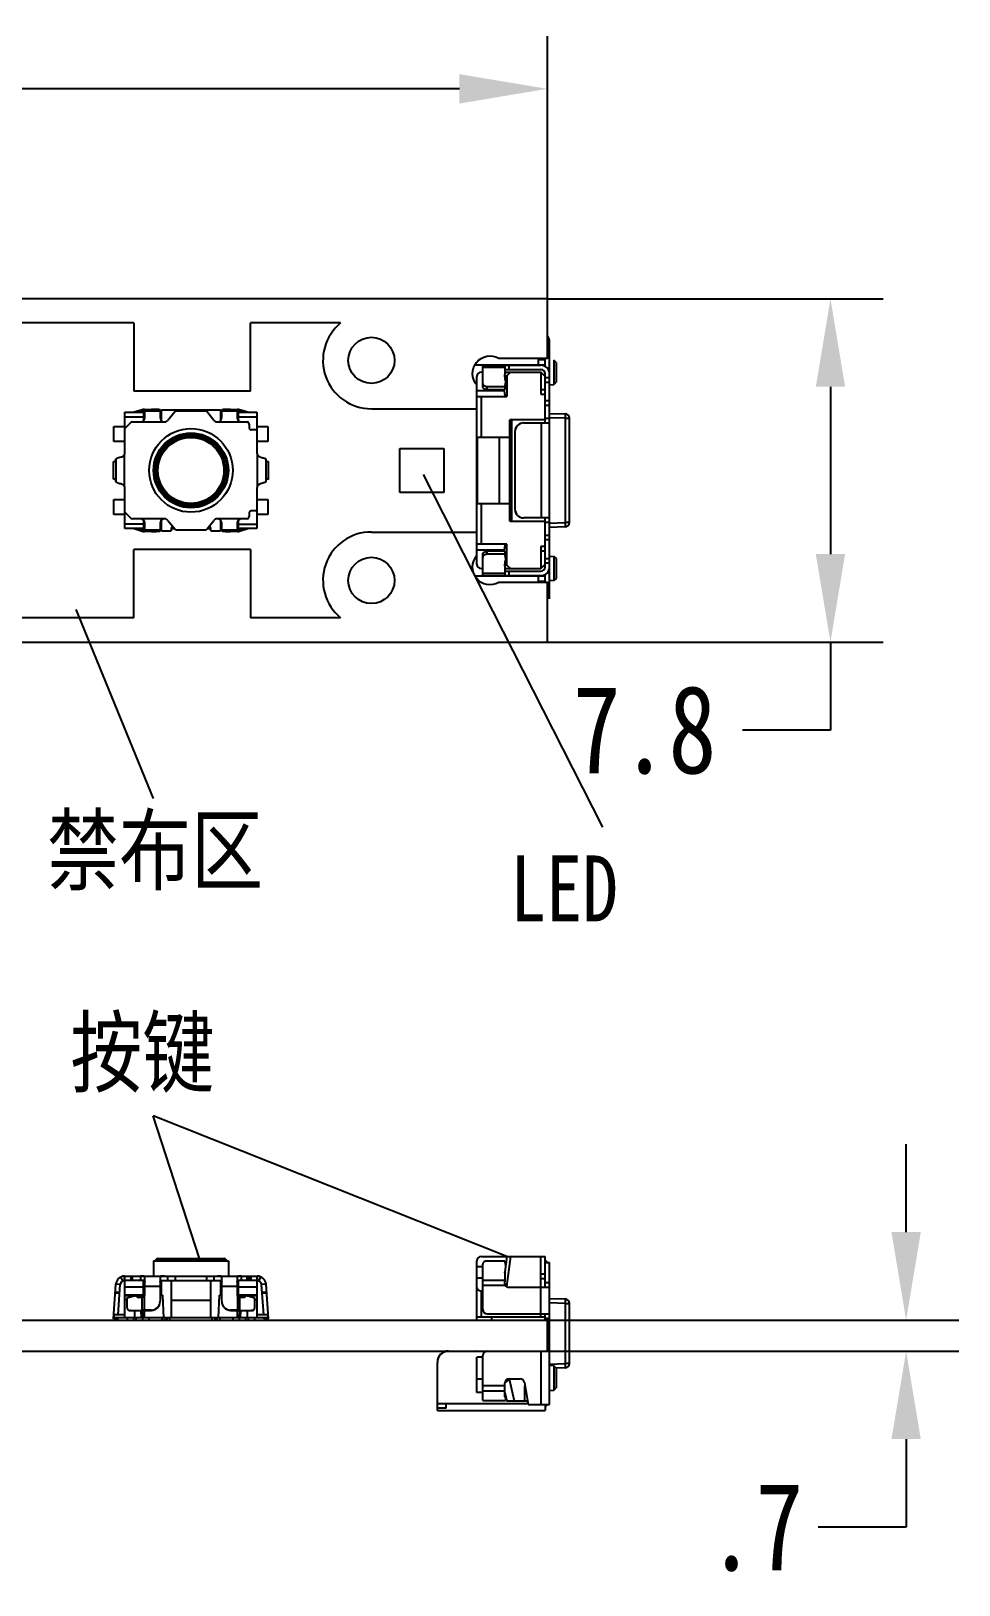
# Model space of a CAD drawing. Header units: millimetres. Extents: x 14.6 to 57.5, y -3.2 to 59.
# Drawn here: x 35.65 to 56.73, y 23.65 to 58.95 of the extents above; entities that cross this region are included whole.
import ezdxf
from ezdxf import colors
from ezdxf.entities.mleader import LeaderData, LeaderLine
from ezdxf.math import Vec2, Vec3

# ---------------------------------------------------------------- set-up
doc = ezdxf.new("R2010")
doc.units = ezdxf.units.MM
doc.header["$LTSCALE"] = 16.335
doc.header["$PDMODE"] = 3
doc.header["$PDSIZE"] = 0.3125
doc.layers.get('0').update_dxf_attribs({"linetype": 'CONTINUOUS'})
doc.layers.get('Defpoints').update_dxf_attribs({"linetype": 'CONTINUOUS'})
for name, color, linetype in [('dim', 3, 'CONTINUOUS'), ('led', 240, 'CONTINUOUS'), ('limit_line', 140, 'CONTINUOUS'), ('SKSNLA_switch', 2, 'CONTINUOUS')]:
    doc.layers.add(name, color=color, linetype=linetype)
doc.styles.get("Standard").update_dxf_attribs({"font": 'txt', "width": 0.8})
doc.dimstyles.get("Standard").update_dxf_attribs({"dimtxt": 2, "dimasz": 2, "dimexe": 1.2, "dimexo": 0, "dimtad": 0, "dimtih": 1, "dimtoh": 1, "dimzin": 12, "dimdsep": 46, "dimtxsty": 'STANDARD', "dimcen": 0, "dimadec": 0, "dimazin": 1, "dimtp": 0.01, "dimtm": 0.01, "dimtfac": 1, "dimtofl": 0, "dimtmove": 0, "dimatfit": 3, "dimfxl": 1, "dimtolj": 1, "dimtzin": 0, "dimarcsym": 0})

# ---------------------------------------------------------------- blocks, each defined once
blk = doc.blocks.new('*D3')
at = {"layer": 'Defpoints', "color": 0, "transparency": 16777216}
for p in [(17.18, 57.64), (47.38, 52.871), (17.18, 50.721)]:
    blk.add_point(p, dxfattribs=at)
at = {"layer": 'dim', "color": 0, "lineweight": -2, "transparency": 16777216}
for p, q in [((17.18, 50.721), (17.18, 58.84)), ((47.38, 52.871), (47.38, 58.84)), ((19.18, 57.64), (29.388, 57.64)), ((45.38, 57.64), (35.172, 57.64))]:
    blk.add_line(p, q, dxfattribs=at)
at = {"layer": 'dim', "color": 0, "transparency": 16777216}
for points in [[(19.18, 57.973), (19.18, 57.306), (17.18, 57.64)], [(45.38, 57.973), (45.38, 57.306), (47.38, 57.64)]]:
    blk.add_solid(points, dxfattribs=at)
at = {"layer": 'dim', "color": 0, "transparency": 16777216, "insert": (32.28, 57.64), "char_height": 2, "attachment_point": 5}
blk.add_mtext('\\A1;30.2', dxfattribs=at)
blk = doc.blocks.new('*D4')
at = {"layer": 'Defpoints', "color": 0, "transparency": 16777216}
for p in [(47.38, 52.871), (47.38, 45.071), (53.813, 45.071)]:
    blk.add_point(p, dxfattribs=at)
at = {"layer": 'dim', "color": 0, "lineweight": -2, "transparency": 16777216}
for p, q in [((47.38, 52.871), (55.013, 52.871)), ((53.813, 50.871), (53.813, 47.071)), ((47.38, 45.071), (55.013, 45.071)), ((53.813, 45.071), (53.813, 43.071)), ((53.813, 43.071), (51.813, 43.071))]:
    blk.add_line(p, q, dxfattribs=at)
at = {"layer": 'dim', "color": 0, "transparency": 16777216}
for points in [[(53.48, 50.871), (54.146, 50.871), (53.813, 52.871)], [(53.48, 47.071), (54.146, 47.071), (53.813, 45.071)]]:
    blk.add_solid(points, dxfattribs=at)
at = {"layer": 'dim', "color": 0, "transparency": 16777216, "insert": (49.588, 43.071), "char_height": 2, "attachment_point": 5}
blk.add_mtext('\\A1;7.8', dxfattribs=at)
blk = doc.blocks.new('*D5')
at = {"layer": 'Defpoints', "color": 0, "transparency": 16777216}
for p in [(47.38, 29.665), (47.38, 28.961), (55.533, 28.961)]:
    blk.add_point(p, dxfattribs=at)
at = {"layer": 'dim', "color": 0, "lineweight": -2, "transparency": 16777216}
for p, q in [((55.533, 31.665), (55.533, 33.665)), ((47.38, 29.665), (56.733, 29.665)), ((47.38, 28.961), (56.733, 28.961)), ((55.533, 26.961), (55.533, 24.961)), ((55.533, 24.961), (53.533, 24.961))]:
    blk.add_line(p, q, dxfattribs=at)
at = {"layer": 'dim', "color": 0, "transparency": 16777216}
for points in [[(55.199, 31.665), (55.866, 31.665), (55.533, 29.665)], [(55.199, 26.961), (55.866, 26.961), (55.533, 28.961)]]:
    blk.add_solid(points, dxfattribs=at)
at = {"layer": 'dim', "color": 0, "transparency": 16777216, "insert": (52.108, 24.961), "char_height": 2, "attachment_point": 5}
blk.add_mtext('\\A1;.7', dxfattribs=at)

msp = doc.modelspace()

# ---------------------------------------------------------------- linework, layer by layer
for p, q in [((44.56, 48.879), (48.635, 40.865)), ((36.666, 45.811), (38.421, 41.514)), ((39.472, 31.065), (38.418, 34.306)), ((46.46, 31.111), (38.418, 34.306)), ((17.18, 29.665), (47.38, 29.665)), ((47.38, 28.961), (47.38, 29.665)), ((17.18, 28.961), (47.38, 28.961))]:
    msp.add_line(p, q)
msp.add_lwpolyline([(26.53, 45.071), (47.38, 45.071), (47.38, 46.421), (46.274, 46.421, -0.841815), (45.78, 47.035), (45.78, 50.906, -0.841815), (46.274, 51.521), (47.38, 51.521), (47.38, 52.871), (26.53, 52.871)], format="xyb")
for centre in [(43.38, 51.471), (43.38, 46.471)]:
    msp.add_circle(centre, 0.525)
at = {"layer": 'led'}
for p, q in [((44.03, 48.471), (44.03, 49.471)), ((44.03, 49.471), (45.03, 49.471)), ((45.03, 49.471), (45.03, 48.471)), ((45.03, 48.471), (44.03, 48.471))]:
    msp.add_line(p, q, dxfattribs=at)
at = {"layer": 'limit_line'}
for p, q in [((37.98, 52.321), (31.08, 52.321)), ((37.98, 52.321), (37.98, 50.771)), ((40.63, 50.771), (40.63, 52.321)), ((42.682, 52.321), (40.63, 52.321)), ((40.63, 50.771), (37.98, 50.771)), ((43.38, 50.371), (45.78, 50.371)), ((43.38, 47.571), (45.78, 47.571)), ((40.63, 47.171), (37.98, 47.171)), ((37.98, 45.621), (37.98, 47.171)), ((40.63, 47.171), (40.63, 45.621)), ((37.98, 45.621), (31.08, 45.621)), ((42.682, 45.621), (40.63, 45.621))]:
    msp.add_line(p, q, dxfattribs=at)
for centre, start, end in [((43.38, 51.471), 129.4006, 270), ((43.38, 46.471), 90, 230.5994)]:
    msp.add_arc(centre, 1.1, start, end, dxfattribs=at)
at = {"layer": 'SKSNLA_switch'}
for p, q in [((47.43, 46.051), (47.43, 51.891)), ((45.738, 51.371), (47.33, 51.371)), ((45.91, 51.201), (45.88, 51.201)), ((45.91, 51.361), (47.23, 51.361)), ((45.91, 50.877), (45.91, 51.361)), ((45.91, 51.317), (46.41, 51.317)), ((46.41, 51.342), (46.41, 51.146)), ((46.41, 51.201), (47.23, 51.201)), ((46.41, 51.167), (46.441, 51.201)), ((46.423, 51.261), (46.423, 51.361)), ((46.423, 51.261), (47.23, 51.261)), ((46.541, 51.201), (46.46, 51.121)), ((46.51, 51.261), (46.51, 51.361)), ((47.18, 51.371), (47.18, 51.521)), ((47.18, 51.491), (47.33, 51.491)), ((47.33, 51.101), (47.23, 51.201)), ((47.23, 51.201), (47.23, 50.701)), ((47.33, 51.334), (47.33, 51.521)), ((47.58, 51.426), (47.53, 51.476)), ((47.53, 51.476), (47.53, 50.926)), ((47.58, 51.426), (47.58, 50.976)), ((45.78, 46.841), (45.78, 51.101)), ((46.01, 50.877), (46.41, 50.877)), ((46.01, 50.807), (46.01, 50.877)), ((46.41, 50.877), (46.428, 50.941)), ((46.41, 50.877), (46.41, 50.807)), ((46.41, 50.807), (46.428, 50.87)), ((46.415, 51.121), (46.419, 51.125)), ((46.415, 51.121), (46.46, 51.121)), ((46.43, 51.007), (46.415, 51.121)), ((46.428, 50.87), (46.428, 50.941)), ((46.43, 51.007), (46.43, 50.955)), ((46.43, 50.941), (46.43, 50.903)), ((46.46, 51.121), (46.46, 50.651)), ((47.33, 50.121), (47.33, 51.161)), ((47.43, 51.071), (47.33, 51.071)), ((47.43, 50.971), (47.33, 50.971)), ((47.43, 50.918), (47.53, 50.926)), ((47.53, 50.926), (47.58, 50.976)), ((46.398, 50.779), (45.78, 50.779)), ((45.78, 50.651), (46.46, 50.651)), ((45.88, 49.721), (45.88, 50.651)), ((46.01, 50.807), (46.41, 50.807)), ((46.398, 50.779), (46.395, 50.807)), ((47.33, 50.801), (47.23, 50.801)), ((47.23, 50.701), (47.33, 50.701)), ((47.43, 50.551), (47.33, 50.551)), ((37.78, 50.291), (38.2, 50.291)), ((37.78, 49.367), (37.78, 50.291)), ((37.78, 50.191), (38.23, 50.191)), ((38.174, 50.35), (37.99, 50.291)), ((38.089, 50.303), (38.165, 50.328)), ((38.089, 50.303), (38.093, 50.291)), ((38.177, 50.291), (38.165, 50.328)), ((38.174, 50.33), (38.174, 50.35)), ((38.174, 50.33), (38.187, 50.291)), ((38.2, 50.291), (38.2, 50.099)), ((38.2, 50.252), (38.205, 50.236)), ((38.221, 50.358), (38.38, 50.358)), ((38.221, 50.237), (38.221, 50.358)), ((38.23, 50.171), (38.23, 50.334)), ((38.58, 50.32), (38.23, 50.32)), ((38.58, 50.344), (38.58, 50.171)), ((38.61, 50.191), (38.58, 50.191)), ((39.95, 50.341), (38.61, 50.341)), ((38.61, 50.099), (38.61, 50.341)), ((38.919, 50.307), (38.758, 50.108)), ((38.927, 50.321), (39.633, 50.321)), ((39.802, 50.108), (39.641, 50.307)), ((39.95, 50.341), (39.95, 50.099)), ((39.95, 50.191), (39.98, 50.191)), ((39.98, 50.171), (39.98, 50.344)), ((40.33, 50.32), (39.98, 50.32)), ((40.18, 50.358), (40.339, 50.358)), ((40.33, 50.334), (40.33, 50.171)), ((40.33, 50.191), (40.78, 50.191)), ((40.339, 50.358), (40.339, 50.237)), ((40.355, 50.236), (40.36, 50.252)), ((40.36, 50.291), (40.78, 50.291)), ((40.36, 50.099), (40.36, 50.291)), ((40.373, 50.291), (40.386, 50.33)), ((40.394, 50.328), (40.382, 50.291)), ((40.57, 50.291), (40.386, 50.35)), ((40.386, 50.35), (40.386, 50.33)), ((40.394, 50.328), (40.47, 50.303)), ((40.466, 50.291), (40.47, 50.303)), ((40.78, 50.291), (40.78, 49.367)), ((47.33, 50.451), (47.43, 50.451)), ((47.43, 50.151), (47.33, 50.151)), ((47.43, 50.267), (47.784, 50.254)), ((47.784, 50.154), (47.43, 50.167)), ((47.784, 50.154), (47.88, 50.154)), ((47.784, 50.154), (47.784, 47.787)), ((47.88, 47.787), (47.88, 50.154)), ((37.53, 49.971), (37.78, 49.971)), ((37.53, 49.631), (37.53, 49.971)), ((37.915, 50.056), (37.78, 49.921)), ((37.951, 50.071), (38.68, 50.071)), ((39.88, 50.071), (40.55, 50.071)), ((40.6, 50.021), (40.6, 49.941)), ((40.78, 49.891), (40.65, 49.891)), ((40.78, 49.971), (41.03, 49.971)), ((41.03, 49.971), (41.03, 49.631)), ((47.33, 50.121), (46.53, 50.121)), ((46.53, 47.821), (46.53, 50.121)), ((46.565, 49.935), (46.53, 49.935)), ((46.53, 49.794), (46.565, 49.794)), ((46.565, 50.121), (46.565, 47.821)), ((46.64, 49.851), (46.644, 49.851)), ((46.64, 49.851), (46.64, 48.091)), ((46.644, 49.851), (46.644, 48.091)), ((46.844, 50.051), (47.43, 50.051)), ((47.237, 50.051), (47.237, 47.891)), ((47.33, 50.051), (47.33, 50.12)), ((37.78, 49.631), (37.53, 49.631)), ((41.03, 49.631), (40.78, 49.631)), ((46.53, 49.721), (45.793, 49.721)), ((45.793, 48.221), (45.793, 49.721)), ((46.293, 48.221), (46.293, 49.721)), ((37.519, 48.771), (37.519, 49.161)), ((37.521, 49.171), (37.56, 49.171)), ((37.562, 49.175), (37.574, 49.225)), ((37.574, 49.225), (37.574, 48.717)), ((37.773, 48.611), (37.773, 49.331)), ((40.787, 49.331), (40.787, 48.611)), ((40.986, 48.717), (40.986, 49.225)), ((40.998, 49.175), (40.986, 49.225)), ((41, 49.171), (41.041, 49.171)), ((41.041, 48.781), (41.041, 49.171)), ((37.56, 48.771), (37.519, 48.771)), ((37.574, 48.717), (37.562, 48.767)), ((38.53, 48.971), (38.494, 48.971)), ((40.03, 48.971), (40.066, 48.971)), ((40.986, 48.717), (40.998, 48.767)), ((41.039, 48.771), (41, 48.771)), ((37.78, 47.651), (37.78, 48.575)), ((40.78, 48.575), (40.78, 47.651)), ((37.53, 48.311), (37.78, 48.311)), ((37.53, 47.971), (37.53, 48.311)), ((37.78, 48.021), (37.915, 47.885)), ((40.78, 48.051), (40.65, 48.051)), ((40.78, 48.311), (41.03, 48.311)), ((41.03, 48.311), (41.03, 47.971)), ((45.793, 48.221), (46.53, 48.221)), ((45.88, 47.291), (45.88, 48.221)), ((46.565, 48.148), (46.53, 48.148)), ((46.644, 48.091), (46.64, 48.091)), ((37.78, 47.971), (37.53, 47.971)), ((38.23, 47.751), (37.78, 47.751)), ((38.68, 47.871), (37.951, 47.871)), ((38.2, 47.842), (38.2, 47.651)), ((38.205, 47.706), (38.2, 47.69)), ((38.221, 47.584), (38.221, 47.705)), ((38.23, 47.607), (38.23, 47.771)), ((38.58, 47.771), (38.58, 47.598)), ((38.61, 47.751), (38.58, 47.751)), ((38.61, 47.601), (38.61, 47.842)), ((38.758, 47.834), (38.919, 47.634)), ((38.889, 47.671), (38.83, 47.671)), ((38.83, 47.671), (38.83, 47.601)), ((39.641, 47.634), (39.802, 47.834)), ((39.73, 47.671), (39.67, 47.671)), ((39.73, 47.601), (39.73, 47.671)), ((40.55, 47.871), (39.88, 47.871)), ((39.95, 47.842), (39.95, 47.601)), ((39.95, 47.751), (39.98, 47.751)), ((39.98, 47.598), (39.98, 47.771)), ((40.33, 47.771), (40.33, 47.607)), ((40.33, 47.751), (40.78, 47.751)), ((40.339, 47.705), (40.339, 47.584)), ((40.36, 47.69), (40.355, 47.706)), ((40.36, 47.651), (40.36, 47.842)), ((40.6, 48.001), (40.6, 47.921)), ((41.03, 47.971), (40.78, 47.971)), ((46.53, 48.006), (46.565, 48.006)), ((46.53, 47.821), (47.33, 47.821)), ((47.43, 47.891), (46.844, 47.891)), ((47.33, 47.822), (47.33, 47.891)), ((47.33, 46.781), (47.33, 47.821)), ((47.33, 47.791), (47.43, 47.791)), ((47.43, 47.774), (47.784, 47.787)), ((47.784, 47.687), (47.43, 47.674)), ((47.88, 47.787), (47.784, 47.787)), ((38.2, 47.651), (37.78, 47.651)), ((37.99, 47.651), (38.174, 47.591)), ((38.093, 47.651), (38.089, 47.639)), ((38.165, 47.614), (38.089, 47.639)), ((38.165, 47.614), (38.177, 47.651)), ((38.187, 47.651), (38.174, 47.611)), ((38.174, 47.591), (38.174, 47.611)), ((38.38, 47.584), (38.221, 47.584)), ((38.23, 47.621), (38.58, 47.621)), ((38.61, 47.601), (38.83, 47.601)), ((38.83, 47.651), (38.906, 47.651)), ((38.927, 47.621), (39.633, 47.621)), ((39.654, 47.651), (39.73, 47.651)), ((39.73, 47.601), (39.95, 47.601)), ((39.98, 47.621), (40.33, 47.621)), ((40.339, 47.584), (40.18, 47.584)), ((40.78, 47.651), (40.36, 47.651)), ((40.386, 47.611), (40.373, 47.651)), ((40.382, 47.651), (40.394, 47.614)), ((40.386, 47.591), (40.57, 47.651)), ((40.386, 47.611), (40.386, 47.591)), ((40.47, 47.639), (40.394, 47.614)), ((40.47, 47.639), (40.466, 47.651)), ((47.43, 47.491), (47.33, 47.491)), ((47.43, 47.391), (47.33, 47.391)), ((46.46, 47.291), (45.78, 47.291)), ((45.78, 47.163), (46.398, 47.163)), ((45.91, 46.581), (45.91, 47.064)), ((46.41, 47.135), (46.01, 47.135)), ((46.01, 47.064), (46.01, 47.135)), ((46.41, 47.064), (46.01, 47.064)), ((46.395, 47.135), (46.398, 47.163)), ((46.428, 47.071), (46.41, 47.135)), ((46.41, 47.135), (46.41, 47.064)), ((46.428, 47), (46.41, 47.064)), ((46.428, 47), (46.428, 47.071)), ((46.43, 47.038), (46.43, 47)), ((46.43, 46.986), (46.43, 46.935)), ((46.46, 46.821), (46.46, 47.291)), ((47.33, 47.241), (47.23, 47.241)), ((47.23, 47.241), (47.23, 46.741)), ((47.23, 47.141), (47.33, 47.141)), ((47.33, 46.971), (47.43, 46.971)), ((47.43, 47.023), (47.53, 47.016)), ((47.53, 47.016), (47.58, 46.966)), ((47.53, 47.016), (47.53, 46.466)), ((47.58, 46.966), (47.58, 46.516)), ((45.88, 46.741), (45.91, 46.741)), ((46.41, 46.625), (45.91, 46.625)), ((46.41, 46.795), (46.41, 46.599)), ((46.441, 46.741), (46.41, 46.774)), ((46.41, 46.741), (47.23, 46.741)), ((46.415, 46.821), (46.43, 46.935)), ((46.46, 46.821), (46.415, 46.821)), ((46.419, 46.816), (46.415, 46.821)), ((46.423, 46.681), (47.23, 46.681)), ((46.423, 46.581), (46.423, 46.681)), ((46.46, 46.821), (46.541, 46.741)), ((46.51, 46.581), (46.51, 46.681)), ((47.23, 46.741), (47.33, 46.841)), ((47.33, 46.871), (47.43, 46.871)), ((47.33, 46.421), (47.33, 46.608)), ((47.33, 46.571), (45.738, 46.571)), ((45.91, 46.581), (47.23, 46.581)), ((47.18, 46.421), (47.18, 46.571)), ((47.18, 46.451), (47.33, 46.451)), ((47.53, 46.466), (47.43, 46.458)), ((47.58, 46.516), (47.53, 46.466)), ((45.88, 31.111), (47.33, 31.111)), ((46.46, 31.111), (46.415, 30.763)), ((46.541, 31.111), (46.453, 30.43)), ((47.23, 29.731), (47.23, 31.111)), ((47.33, 30.411), (47.33, 31.111)), ((38.43, 31.015), (40.13, 31.015)), ((38.43, 31.015), (38.43, 30.665)), ((38.494, 31.05), (38.46, 31.015)), ((38.494, 31.05), (40.066, 31.05)), ((38.53, 31.065), (40.03, 31.065)), ((40.066, 31.05), (40.1, 31.015)), ((40.13, 31.015), (40.13, 30.665)), ((45.78, 29.665), (45.78, 31.011)), ((45.91, 30.872), (45.78, 30.872)), ((45.91, 29.911), (45.91, 30.936)), ((46.41, 31.007), (46.01, 31.007)), ((46.428, 30.943), (46.41, 31.007)), ((46.41, 30.738), (46.41, 30.533)), ((46.419, 30.759), (46.415, 30.763)), ((46.43, 30.929), (46.43, 30.877)), ((47.33, 30.971), (47.43, 30.971)), ((47.43, 27.751), (47.43, 30.971)), ((37.519, 29.695), (37.574, 30.479)), ((37.673, 30.472), (37.574, 30.479)), ((37.625, 29.785), (37.673, 30.472)), ((37.731, 30.556), (37.689, 30.646)), ((37.773, 30.665), (40.787, 30.665)), ((37.773, 30.565), (37.773, 30.665)), ((38.2, 30.565), (37.773, 30.565)), ((37.78, 29.715), (37.78, 30.665)), ((38.2, 30.415), (37.78, 30.415)), ((37.915, 30.665), (37.915, 30.565)), ((37.951, 30.565), (37.951, 30.665)), ((38.13, 30.665), (38.13, 30.565)), ((38.2, 30.235), (38.2, 30.565)), ((38.23, 30.375), (38.2, 30.375)), ((38.23, 30.23), (38.23, 30.644)), ((38.23, 30.433), (38.58, 30.433)), ((38.58, 30.644), (38.58, 30.093)), ((38.61, 30.375), (38.58, 30.375)), ((38.61, 30.565), (39.95, 30.565)), ((38.61, 30.235), (38.61, 30.565)), ((38.758, 30.565), (38.758, 30.665)), ((38.83, 30.565), (38.83, 29.715)), ((38.919, 30.665), (38.919, 30.565)), ((38.927, 30.565), (38.927, 30.665)), ((39.633, 30.665), (39.633, 30.565)), ((39.641, 30.565), (39.641, 30.665)), ((39.73, 29.715), (39.73, 30.565)), ((39.802, 30.665), (39.802, 30.565)), ((39.95, 30.565), (39.95, 30.235)), ((39.95, 30.375), (39.98, 30.375)), ((39.98, 30.093), (39.98, 30.644)), ((39.98, 30.433), (40.33, 30.433)), ((40.33, 30.644), (40.33, 30.23)), ((40.33, 30.375), (40.36, 30.375)), ((40.787, 30.565), (40.36, 30.565)), ((40.36, 30.235), (40.36, 30.565)), ((40.78, 30.415), (40.36, 30.415)), ((40.43, 30.565), (40.43, 30.665)), ((40.55, 30.665), (40.55, 30.565)), ((40.6, 30.565), (40.6, 30.665)), ((40.65, 30.565), (40.65, 30.665)), ((40.78, 30.665), (40.78, 29.715)), ((40.787, 30.665), (40.787, 30.565)), ((40.829, 30.556), (40.871, 30.646)), ((40.986, 30.479), (40.886, 30.472)), ((40.934, 29.785), (40.886, 30.472)), ((41.041, 29.695), (40.986, 30.479)), ((45.78, 30.627), (45.91, 30.627)), ((46.41, 30.567), (45.91, 30.567)), ((45.91, 30.461), (46.423, 30.461)), ((46.51, 30.411), (47.43, 30.411)), ((47.33, 30.711), (47.23, 30.711)), ((47.23, 30.611), (47.33, 30.611)), ((47.43, 30.511), (47.33, 30.511)), ((37.659, 30.272), (37.56, 30.279)), ((37.562, 30.307), (37.661, 30.3)), ((38.23, 30.235), (37.78, 30.235)), ((37.78, 30.221), (38.18, 30.221)), ((37.78, 30.133), (37.833, 30.133)), ((37.833, 30.172), (37.959, 30.213)), ((37.833, 29.935), (37.833, 30.172)), ((37.972, 30.215), (38.013, 30.216)), ((38.024, 30.215), (38.013, 30.216)), ((38.024, 30.215), (38.036, 30.212)), ((38.082, 30.19), (38.051, 30.197)), ((38.089, 30.178), (38.079, 30.179)), ((38.081, 30.191), (38.082, 30.19)), ((38.165, 30.179), (38.089, 30.178)), ((38.174, 29.893), (38.174, 30.18)), ((38.18, 30.183), (38.18, 30.235)), ((38.221, 29.894), (38.221, 30.201)), ((38.63, 30.235), (38.58, 30.235)), ((38.63, 30.235), (38.657, 29.715)), ((38.83, 30.115), (39.73, 30.115)), ((39.903, 29.715), (39.93, 30.235)), ((39.98, 30.235), (39.93, 30.235)), ((40.78, 30.235), (40.33, 30.235)), ((40.339, 30.201), (40.339, 29.894)), ((40.38, 30.183), (40.38, 30.235)), ((40.38, 30.221), (40.78, 30.221)), ((40.386, 30.18), (40.386, 29.893)), ((40.47, 30.178), (40.394, 30.179)), ((40.481, 30.179), (40.47, 30.178)), ((40.509, 30.197), (40.478, 30.19)), ((40.536, 30.215), (40.523, 30.212)), ((40.547, 30.216), (40.536, 30.215)), ((40.547, 30.216), (40.587, 30.215)), ((40.601, 30.213), (40.727, 30.172)), ((40.727, 30.172), (40.727, 29.935)), ((40.727, 30.133), (40.78, 30.133)), ((40.898, 30.3), (40.998, 30.307)), ((41, 30.279), (40.9, 30.272)), ((45.88, 30.331), (45.91, 30.331)), ((45.88, 29.731), (45.88, 30.331)), ((47.43, 30.157), (47.784, 30.145)), ((47.784, 30.045), (47.43, 30.058)), ((47.784, 30.045), (47.88, 30.045)), ((47.784, 30.045), (47.784, 28.678)), ((47.88, 28.678), (47.88, 30.045)), ((37.519, 29.695), (37.619, 29.688)), ((37.78, 29.785), (37.53, 29.785)), ((37.53, 29.785), (37.53, 29.715)), ((41.03, 29.715), (37.53, 29.715)), ((37.619, 29.688), (37.62, 29.715)), ((37.83, 29.715), (37.83, 29.665)), ((37.87, 29.888), (37.88, 29.887)), ((37.88, 29.887), (38.174, 29.893)), ((37.88, 29.887), (37.911, 29.88)), ((37.88, 29.885), (37.901, 29.881)), ((37.911, 29.88), (37.901, 29.881)), ((37.911, 29.88), (38.205, 29.887)), ((37.98, 29.665), (37.98, 29.715)), ((37.997, 29.882), (37.997, 29.715)), ((38.03, 29.715), (38.03, 29.665)), ((38.158, 29.715), (38.151, 29.885)), ((38.169, 29.886), (38.175, 29.715)), ((38.18, 29.715), (38.18, 29.665)), ((38.38, 29.894), (38.221, 29.894)), ((38.221, 29.887), (38.38, 29.887)), ((38.226, 29.715), (38.226, 29.887)), ((38.33, 29.665), (38.33, 29.715)), ((38.38, 29.894), (38.38, 29.887)), ((38.618, 29.715), (38.618, 29.665)), ((38.689, 29.665), (38.689, 29.715)), ((38.731, 29.715), (38.731, 29.665)), ((38.801, 29.665), (38.801, 29.715)), ((39.758, 29.715), (39.758, 29.665)), ((39.829, 29.665), (39.829, 29.715)), ((39.871, 29.715), (39.871, 29.665)), ((39.941, 29.665), (39.941, 29.715)), ((40.339, 29.894), (40.18, 29.894)), ((40.18, 29.887), (40.18, 29.894)), ((40.18, 29.887), (40.339, 29.887)), ((40.23, 29.715), (40.23, 29.665)), ((40.333, 29.887), (40.333, 29.715)), ((40.355, 29.887), (40.649, 29.88)), ((40.38, 29.665), (40.38, 29.715)), ((40.385, 29.715), (40.391, 29.886)), ((40.386, 29.893), (40.68, 29.887)), ((40.408, 29.885), (40.402, 29.715)), ((40.53, 29.665), (40.53, 29.715)), ((40.563, 29.715), (40.563, 29.882)), ((40.58, 29.715), (40.58, 29.665)), ((40.649, 29.88), (40.68, 29.887)), ((40.659, 29.881), (40.649, 29.88)), ((40.68, 29.885), (40.659, 29.881)), ((40.68, 29.887), (40.69, 29.888)), ((40.73, 29.665), (40.73, 29.715)), ((41.03, 29.785), (40.78, 29.785)), ((40.941, 29.688), (40.939, 29.715)), ((40.941, 29.688), (41.041, 29.695)), ((41.03, 29.785), (41.03, 29.715)), ((41.03, 29.724), (41.039, 29.725)), ((47.33, 29.731), (45.78, 29.731)), ((46.01, 29.811), (47.43, 29.811)), ((46.11, 29.731), (46.11, 29.665)), ((47.33, 29.665), (47.33, 29.811)), ((47.33, 29.711), (47.43, 29.711)), ((45.78, 28.961), (45.128, 28.955)), ((47.23, 28.961), (47.23, 27.751)), ((47.43, 29.061), (47.38, 29.061)), ((44.88, 27.611), (44.88, 28.705)), ((45.91, 28.821), (45.78, 28.821)), ((45.78, 28.021), (45.78, 28.821)), ((45.91, 27.841), (45.91, 28.861)), ((47.43, 28.665), (47.784, 28.678)), ((47.53, 28.626), (47.43, 28.634)), ((47.58, 28.576), (47.53, 28.626)), ((47.53, 28.626), (47.53, 28.076)), ((47.88, 28.678), (47.784, 28.678)), ((45.91, 28.321), (45.78, 28.321)), ((46.411, 28.236), (46.522, 28.321)), ((46.522, 28.321), (46.469, 28.321)), ((46.51, 28.331), (46.76, 28.331)), ((46.635, 27.822), (46.522, 28.321)), ((46.859, 28.247), (46.94, 27.751)), ((47.784, 28.578), (47.58, 28.57)), ((47.58, 28.576), (47.58, 28.126)), ((45.91, 28.021), (45.78, 28.021)), ((46.41, 28.173), (45.91, 28.173)), ((45.91, 28.06), (46.41, 28.06)), ((46.41, 27.931), (46.41, 28.231)), ((46.41, 28.024), (46.456, 27.822)), ((46.42, 27.916), (46.42, 27.98)), ((46.43, 27.936), (46.43, 27.841)), ((46.871, 27.822), (46.871, 28.169)), ((47.43, 28.069), (47.53, 28.076)), ((47.53, 28.076), (47.58, 28.126)), ((46.938, 27.761), (44.88, 27.761)), ((45.08, 27.661), (44.88, 27.661)), ((44.88, 27.611), (47.33, 27.611)), ((45.08, 27.661), (45.08, 27.761)), ((45.91, 27.841), (46.43, 27.841)), ((46.928, 27.822), (46.456, 27.822)), ((46.94, 27.751), (47.43, 27.751)), ((47.33, 27.751), (47.33, 27.611))]:
    msp.add_line(p, q, dxfattribs=at)
for radius in [0.95, 0.85, 0.82, 0.786, 0.75]:
    msp.add_circle((39.28, 48.971), radius, dxfattribs=at)
for centre, radius, start, end in [((47.23, 51.891), 0.2, 0, 40.9689), ((45.88, 51.101), 0.1, 90, 180), ((47.23, 51.161), 0.2, 0, 90), ((47.23, 51.161), 0.1, 0, 90), ((38.13, 50.171), 0.1, 270, 0), ((38.394, 49.623), 0.741, 107.2433, 107.9603), ((38.221, 50.207), 0.15, 89.9992, 107.9576), ((38.216, 50.187), 0.149, 88.2651, 106.2956), ((38.42, 49.542), 0.727, 107.2387, 107.6731), ((38.68, 50.171), 0.1, 180, 321.0233), ((38.88, 50.338), 0.05, 321.0233, 339.2746), ((39.68, 50.338), 0.05, 200.7254, 218.9767), ((39.88, 50.171), 0.1, 218.9767, 0), ((40.43, 50.171), 0.1, 180, 270), ((40.339, 50.207), 0.15, 72.0434, 89.9997), ((40.344, 50.187), 0.15, 73.7333, 91.706), ((40.139, 49.542), 0.727, 72.3269, 72.7613), ((40.168, 49.63), 0.733, 72.0358, 72.7606), ((47.78, 50.154), 0.1, 0, 87.9174), ((37.951, 50.021), 0.05, 90, 135), ((40.55, 50.021), 0.05, 0, 90), ((40.65, 49.941), 0.05, 180, 270), ((46.84, 49.851), 0.2, 90.0202, 180.0183), ((46.844, 49.851), 0.2, 90.0202, 180.0183), ((37.68, 49.367), 0.1, 338.8303, 0), ((40.88, 49.367), 0.1, 180, 201.1697), ((37.68, 48.575), 0.1, 0, 21.1697), ((40.88, 48.575), 0.1, 158.8303, 180), ((40.65, 48.001), 0.05, 90, 180), ((46.84, 48.091), 0.2, 179.9811, 269.9803), ((46.844, 48.091), 0.2, 179.9811, 269.9803), ((37.951, 47.921), 0.05, 225, 270), ((38.13, 47.771), 0.1, 0, 90), ((38.42, 48.4), 0.727, 252.3269, 252.7613), ((38.68, 47.771), 0.1, 38.9767, 180), ((39.88, 47.771), 0.1, 0, 141.0233), ((40.43, 47.771), 0.1, 90, 180), ((40.139, 48.4), 0.727, 287.2387, 287.6731), ((40.55, 47.921), 0.05, 270, 0), ((47.78, 47.787), 0.1, 272.0826, 0), ((38.391, 48.311), 0.733, 252.0358, 252.7606), ((38.216, 47.755), 0.15, 253.7333, 271.706), ((38.221, 47.734), 0.15, 252.0434, 269.9997), ((38.88, 47.603), 0.05, 20.7254, 38.9767), ((39.68, 47.603), 0.05, 141.0233, 159.2746), ((40.344, 47.754), 0.149, 268.2651, 286.2956), ((40.339, 47.734), 0.15, 269.9992, 287.9576), ((40.166, 48.319), 0.741, 287.2433, 287.9603), ((46.378, 47.057), 0.0523, 11.8994, 15.8005), ((45.88, 46.841), 0.1, 180, 270), ((47.23, 46.781), 0.2, 270, 0), ((47.23, 46.781), 0.1, 270, 0), ((45.88, 31.011), 0.1, 90, 180), ((38.53, 31.015), 0.05, 90, 135.5847), ((40.03, 31.015), 0.05, 44.4153, 90), ((47.23, 30.844), 0.2, 39.6077, 59.9121), ((37.773, 30.465), 0.2, 90, 176), ((37.773, 30.465), 0.1, 90, 176), ((40.787, 30.465), 0.2, 4, 90), ((40.787, 30.465), 0.1, 4, 90), ((46.51, 30.511), 0.1, 210, 270), ((37.973, 30.169), 0.0461, 91.3588, 107.8893), ((38.122, 30.219), 0.0492, 216.0043, 222.9808), ((38.121, 30.218), 0.0474, 222.9502, 232.7907), ((38.119, 30.216), 0.0453, 232.8511, 239.1963), ((38.164, 30.225), 0.0459, 271.3285, 282.4684), ((38.18, 30.23), 0.0498, 324.4279, 359.9952), ((38.38, 30.094), 0.2, 269.9233, 359.921), ((38.38, 30.087), 0.2, 269.9233, 359.921), ((40.18, 30.094), 0.2, 180.079, 270.0767), ((40.18, 30.087), 0.2, 180.079, 270.0767), ((40.38, 30.23), 0.0498, 180.0048, 215.5721), ((40.395, 30.225), 0.0459, 257.5316, 268.6715), ((40.44, 30.217), 0.0457, 300.8221, 305.9062), ((40.44, 30.217), 0.0459, 305.9069, 307.0948), ((40.439, 30.218), 0.0471, 307.131, 317.0585), ((40.439, 30.218), 0.0476, 317.0403, 323.9835), ((40.516, 30.162), 0.0479, 142.4117, 144.0146), ((40.586, 30.169), 0.0461, 72.1107, 88.6412), ((47.78, 30.045), 0.1, 0, 87.9174), ((38.22, 27.812), 2.082, 89.9951, 91.2709), ((38.22, 29.21), 0.677, 89.979, 91.287), ((40.34, 27.863), 2.031, 88.713, 90.021), ((40.339, 29.193), 0.694, 88.7291, 90.0049), ((46.01, 29.911), 0.1, 180, 270), ((45.13, 28.711), 0.25, 90, 180.0001), ((45.13, 28.705), 0.25, 90.5, 180), ((46.01, 28.861), 0.1, 90, 180), ((47.78, 28.678), 0.1, 272.0826, 0), ((46.51, 28.231), 0.1, 90, 180), ((46.76, 28.231), 0.1, 9.3073, 90), ((47.23, 27.878), 0.2, 300.0878, 320.3921)]:
    msp.add_arc(centre, radius, start, end, dxfattribs=at)
for centre, major_axis, ratio, start_param, end_param in [((46.33, 50.123), (0.098, 0.793), 0.022163, -0.324416, -0.176609), ((46.429, 50.951), (0, 0.3), 0.128205, -4.101524, -3.141593), ((46.429, 46.991), (0, 0.3), 0.128205, 0, 0.959931), ((46.33, 47.818), (-0.098, 0.793), 0.022163, -2.964984, -2.817177), ((46.46, 30.758), (0.0369, 0.0748), 0.450851, -4.507414, -4.091146), ((45.88, 30.401), (0.1, 0), 0.700208, 3.141593, 4.712389), ((38.067, 30.154), (0.064, -0.0513), 0.462635, 1.718316, 2.395332), ((40.492, 30.154), (0.064, 0.0513), 0.462635, 0.746261, 1.423277)]:
    msp.add_ellipse(centre, major_axis=major_axis, ratio=ratio, start_param=start_param, end_param=end_param, dxfattribs=at)
for points, knots in [([(46.41, 51.342), (46.411, 51.345), (46.413, 51.35), (46.416, 51.356), (46.421, 51.361), (46.423, 51.361)], [0, 0, 0, 0, 0.367508, 0.651829, 1, 1, 1, 1]), ([(46.423, 51.261), (46.421, 51.261), (46.416, 51.259), (46.412, 51.256), (46.41, 51.255)], [0, 0, 0, 0, 0.459097, 1, 1, 1, 1]), ([(45.91, 50.948), (45.91, 50.943), (45.911, 50.934), (45.917, 50.92), (45.927, 50.908), (45.944, 50.893), (45.972, 50.881), (45.997, 50.877), (46.01, 50.877)], [0, 0, 0, 0, 0.103376, 0.210691, 0.324504, 0.446438, 0.712908, 1, 1, 1, 1]), ([(46.01, 50.807), (45.997, 50.807), (45.972, 50.81), (45.944, 50.823), (45.927, 50.837), (45.917, 50.85), (45.911, 50.863), (45.91, 50.873), (45.91, 50.877)], [0, 0, 0, 0, 0.287092, 0.553562, 0.675496, 0.789309, 0.896624, 1, 1, 1, 1]), ([(46.419, 51.125), (46.416, 51.128), (46.412, 51.135), (46.41, 51.142), (46.41, 51.146)], [0, 0, 0, 0, 0.520249, 1, 1, 1, 1]), ([(46.428, 50.941), (46.428, 50.942), (46.429, 50.947), (46.43, 50.952), (46.43, 50.955)], [0, 0, 0, 0, 0.252373, 1, 1, 1, 1]), ([(46.428, 50.87), (46.428, 50.871), (46.428, 50.871), (46.428, 50.872), (46.428, 50.872), (46.428, 50.873), (46.428, 50.873), (46.429, 50.874), (46.429, 50.874)], [0, 0, 0, 0, 0.254814, 0.377351, 0.500231, 0.622935, 0.745815, 1, 1, 1, 1]), ([(38.055, 50.291), (38.06, 50.293), (38.071, 50.297), (38.083, 50.301), (38.089, 50.303)], [0, 0, 0, 0, 0.458546, 1, 1, 1, 1]), ([(38.221, 50.237), (38.219, 50.237), (38.214, 50.237), (38.209, 50.236), (38.205, 50.236)], [0, 0, 0, 0, 0.253059, 1, 1, 1, 1]), ([(38.221, 50.336), (38.222, 50.336), (38.224, 50.336), (38.227, 50.335), (38.229, 50.335), (38.23, 50.335), (38.23, 50.334), (38.23, 50.334)], [0, 0, 0, 0, 0.415414, 0.722023, 0.914025, 0.968086, 1, 1, 1, 1]), ([(38.23, 50.235), (38.23, 50.235), (38.23, 50.235), (38.229, 50.235), (38.227, 50.236), (38.224, 50.236), (38.222, 50.236), (38.221, 50.237)], [0, 0, 0, 0, 0.031914, 0.085975, 0.277977, 0.584586, 1, 1, 1, 1]), ([(38.58, 50.344), (38.58, 50.344), (38.579, 50.345), (38.578, 50.346), (38.576, 50.347), (38.574, 50.347), (38.57, 50.348), (38.561, 50.35), (38.544, 50.352), (38.52, 50.354), (38.49, 50.356), (38.455, 50.357), (38.418, 50.358), (38.393, 50.358), (38.38, 50.358)], [0, 0, 0, 0, 0.008294, 0.01514, 0.024107, 0.035276, 0.04867, 0.082077, 0.174507, 0.29829, 0.44883, 0.620398, 0.806522, 1, 1, 1, 1]), ([(40.18, 50.358), (40.167, 50.358), (40.141, 50.358), (40.104, 50.357), (40.07, 50.356), (40.04, 50.354), (40.016, 50.352), (39.999, 50.35), (39.99, 50.348), (39.986, 50.347), (39.984, 50.347), (39.982, 50.346), (39.981, 50.345), (39.98, 50.344), (39.98, 50.344)], [0, 0, 0, 0, 0.193478, 0.379602, 0.55117, 0.70171, 0.825493, 0.917923, 0.95133, 0.964724, 0.975893, 0.98486, 0.991706, 1, 1, 1, 1]), ([(40.33, 50.334), (40.33, 50.334), (40.33, 50.335), (40.331, 50.335), (40.333, 50.335), (40.336, 50.336), (40.338, 50.336), (40.339, 50.336)], [0, 0, 0, 0, 0.031914, 0.085975, 0.277977, 0.584586, 1, 1, 1, 1]), ([(40.339, 50.237), (40.338, 50.236), (40.336, 50.236), (40.333, 50.236), (40.331, 50.235), (40.33, 50.235), (40.33, 50.235), (40.33, 50.235)], [0, 0, 0, 0, 0.415414, 0.722023, 0.914025, 0.968086, 1, 1, 1, 1]), ([(40.355, 50.236), (40.353, 50.236), (40.348, 50.237), (40.343, 50.237), (40.339, 50.237)], [0, 0, 0, 0, 0.247736, 1, 1, 1, 1]), ([(40.47, 50.303), (40.477, 50.301), (40.488, 50.297), (40.5, 50.293), (40.505, 50.291)], [0, 0, 0, 0, 0.541623, 1, 1, 1, 1]), ([(47.784, 50.254), (47.784, 50.254), (47.784, 50.253), (47.784, 50.252), (47.784, 50.25), (47.785, 50.246), (47.785, 50.242), (47.785, 50.237), (47.785, 50.231), (47.785, 50.222), (47.785, 50.209), (47.785, 50.192), (47.784, 50.174), (47.784, 50.161), (47.784, 50.154)], [0, 0, 0, 0, 0.005969, 0.020742, 0.044751, 0.077866, 0.119804, 0.170181, 0.228522, 0.294276, 0.445453, 0.617957, 0.805196, 1, 1, 1, 1]), ([(37.521, 49.171), (37.521, 49.171), (37.521, 49.171), (37.52, 49.17), (37.52, 49.168), (37.519, 49.165), (37.519, 49.162), (37.519, 49.161)], [0, 0, 0, 0, 0.031166, 0.084963, 0.277204, 0.584396, 1, 1, 1, 1]), ([(37.562, 49.175), (37.561, 49.174), (37.561, 49.172), (37.56, 49.171), (37.56, 49.171), (37.56, 49.171)], [0, 0, 0, 0, 0.683228, 0.878889, 1, 1, 1, 1]), ([(37.689, 49.271), (37.674, 49.267), (37.652, 49.262), (37.626, 49.254), (37.609, 49.248), (37.596, 49.242), (37.585, 49.237), (37.578, 49.231), (37.574, 49.227), (37.574, 49.225)], [0, 0, 0, 0, 0.365825, 0.523988, 0.662368, 0.779222, 0.87358, 0.946003, 1, 1, 1, 1]), ([(37.689, 49.271), (37.697, 49.274), (37.712, 49.28), (37.735, 49.293), (37.756, 49.31), (37.768, 49.323), (37.773, 49.331)], [0, 0, 0, 0, 0.240667, 0.490318, 0.744481, 1, 1, 1, 1]), ([(40.787, 49.331), (40.792, 49.323), (40.803, 49.31), (40.825, 49.293), (40.847, 49.28), (40.863, 49.274), (40.871, 49.271)], [0, 0, 0, 0, 0.255519, 0.509682, 0.759333, 1, 1, 1, 1]), ([(40.871, 49.271), (40.886, 49.267), (40.908, 49.262), (40.934, 49.254), (40.951, 49.248), (40.964, 49.242), (40.975, 49.237), (40.982, 49.231), (40.985, 49.227), (40.986, 49.225)], [0, 0, 0, 0, 0.365825, 0.523988, 0.662371, 0.779229, 0.873588, 0.946008, 1, 1, 1, 1]), ([(41, 49.171), (41, 49.171), (41, 49.171), (40.999, 49.172), (40.998, 49.174), (40.998, 49.175)], [0, 0, 0, 0, 0.121111, 0.316772, 1, 1, 1, 1]), ([(37.56, 48.771), (37.56, 48.771), (37.56, 48.77), (37.561, 48.769), (37.561, 48.768), (37.562, 48.767)], [0, 0, 0, 0, 0.121111, 0.316772, 1, 1, 1, 1]), ([(40.998, 48.767), (40.998, 48.768), (40.999, 48.769), (41, 48.77), (41, 48.771), (41, 48.771)], [0, 0, 0, 0, 0.683228, 0.878889, 1, 1, 1, 1]), ([(41.039, 48.771), (41.039, 48.771), (41.039, 48.771), (41.04, 48.772), (41.04, 48.774), (41.041, 48.777), (41.041, 48.779), (41.041, 48.781)], [0, 0, 0, 0, 0.031166, 0.084963, 0.277204, 0.584396, 1, 1, 1, 1]), ([(37.574, 48.717), (37.574, 48.715), (37.578, 48.71), (37.585, 48.705), (37.596, 48.699), (37.609, 48.693), (37.626, 48.688), (37.652, 48.68), (37.674, 48.674), (37.689, 48.671)], [0, 0, 0, 0, 0.053997, 0.12642, 0.220778, 0.337632, 0.476012, 0.634175, 1, 1, 1, 1]), ([(37.689, 48.671), (37.697, 48.668), (37.712, 48.661), (37.743, 48.644), (37.763, 48.626), (37.773, 48.611)], [0, 0, 0, 0, 0.241249, 0.49151, 1, 1, 1, 1]), ([(40.871, 48.671), (40.863, 48.668), (40.847, 48.661), (40.825, 48.648), (40.803, 48.632), (40.792, 48.618), (40.787, 48.611)], [0, 0, 0, 0, 0.240666, 0.490317, 0.744483, 1, 1, 1, 1]), ([(40.986, 48.717), (40.985, 48.715), (40.982, 48.71), (40.975, 48.705), (40.964, 48.699), (40.951, 48.693), (40.934, 48.688), (40.908, 48.68), (40.886, 48.674), (40.871, 48.671)], [0, 0, 0, 0, 0.053992, 0.126412, 0.220771, 0.337629, 0.476012, 0.634175, 1, 1, 1, 1]), ([(38.205, 47.706), (38.206, 47.706), (38.211, 47.705), (38.217, 47.705), (38.221, 47.705)], [0, 0, 0, 0, 0.247736, 1, 1, 1, 1]), ([(38.221, 47.705), (38.222, 47.705), (38.224, 47.705), (38.227, 47.706), (38.229, 47.706), (38.23, 47.707), (38.23, 47.707), (38.23, 47.707)], [0, 0, 0, 0, 0.415414, 0.722023, 0.914025, 0.968086, 1, 1, 1, 1]), ([(40.33, 47.707), (40.33, 47.707), (40.33, 47.707), (40.331, 47.706), (40.333, 47.706), (40.336, 47.705), (40.338, 47.705), (40.339, 47.705)], [0, 0, 0, 0, 0.031914, 0.085975, 0.277977, 0.584586, 1, 1, 1, 1]), ([(40.339, 47.705), (40.34, 47.705), (40.346, 47.705), (40.351, 47.705), (40.355, 47.706)], [0, 0, 0, 0, 0.253059, 1, 1, 1, 1]), ([(47.784, 47.787), (47.784, 47.781), (47.784, 47.768), (47.785, 47.749), (47.785, 47.732), (47.785, 47.719), (47.785, 47.71), (47.785, 47.704), (47.785, 47.699), (47.785, 47.695), (47.784, 47.692), (47.784, 47.689), (47.784, 47.688), (47.784, 47.687), (47.784, 47.687)], [0, 0, 0, 0, 0.194801, 0.382025, 0.554521, 0.705699, 0.771455, 0.829801, 0.880181, 0.922124, 0.955243, 0.979255, 0.99403, 1, 1, 1, 1]), ([(38.089, 47.639), (38.083, 47.641), (38.071, 47.644), (38.06, 47.649), (38.055, 47.651)], [0, 0, 0, 0, 0.541623, 1, 1, 1, 1]), ([(38.23, 47.607), (38.23, 47.607), (38.23, 47.607), (38.229, 47.606), (38.227, 47.606), (38.224, 47.606), (38.222, 47.605), (38.221, 47.605)], [0, 0, 0, 0, 0.031914, 0.085975, 0.277977, 0.584586, 1, 1, 1, 1]), ([(38.38, 47.584), (38.393, 47.584), (38.418, 47.584), (38.455, 47.585), (38.49, 47.586), (38.52, 47.588), (38.544, 47.59), (38.561, 47.592), (38.57, 47.593), (38.574, 47.594), (38.576, 47.595), (38.578, 47.595), (38.579, 47.596), (38.58, 47.597), (38.58, 47.598)], [0, 0, 0, 0, 0.193478, 0.379602, 0.55117, 0.70171, 0.825493, 0.917923, 0.95133, 0.964724, 0.975893, 0.98486, 0.991706, 1, 1, 1, 1]), ([(39.98, 47.598), (39.98, 47.597), (39.981, 47.596), (39.982, 47.595), (39.984, 47.595), (39.986, 47.594), (39.99, 47.593), (39.999, 47.592), (40.016, 47.59), (40.04, 47.588), (40.07, 47.586), (40.104, 47.585), (40.141, 47.584), (40.167, 47.584), (40.18, 47.584)], [0, 0, 0, 0, 0.008294, 0.01514, 0.024107, 0.035276, 0.04867, 0.082077, 0.174507, 0.29829, 0.44883, 0.620398, 0.806522, 1, 1, 1, 1]), ([(40.339, 47.605), (40.338, 47.605), (40.336, 47.606), (40.333, 47.606), (40.331, 47.606), (40.33, 47.607), (40.33, 47.607), (40.33, 47.607)], [0, 0, 0, 0, 0.415414, 0.722023, 0.914025, 0.968086, 1, 1, 1, 1]), ([(40.505, 47.651), (40.5, 47.649), (40.488, 47.644), (40.477, 47.641), (40.47, 47.639)], [0, 0, 0, 0, 0.458546, 1, 1, 1, 1]), ([(45.91, 47.064), (45.91, 47.069), (45.911, 47.078), (45.917, 47.092), (45.927, 47.104), (45.944, 47.119), (45.972, 47.131), (45.997, 47.135), (46.01, 47.135)], [0, 0, 0, 0, 0.103376, 0.210691, 0.324504, 0.446438, 0.712908, 1, 1, 1, 1]), ([(46.01, 47.064), (45.997, 47.064), (45.972, 47.061), (45.944, 47.048), (45.927, 47.033), (45.917, 47.021), (45.911, 47.008), (45.91, 46.998), (45.91, 46.993)], [0, 0, 0, 0, 0.287092, 0.553562, 0.675496, 0.789309, 0.896624, 1, 1, 1, 1]), ([(46.43, 46.986), (46.43, 46.99), (46.429, 46.995), (46.428, 46.999), (46.428, 47)], [0, 0, 0, 0, 0.747627, 1, 1, 1, 1]), ([(46.41, 46.795), (46.41, 46.799), (46.412, 46.807), (46.416, 46.813), (46.419, 46.816)], [0, 0, 0, 0, 0.479751, 1, 1, 1, 1]), ([(46.41, 46.687), (46.412, 46.685), (46.416, 46.682), (46.421, 46.681), (46.423, 46.681)], [0, 0, 0, 0, 0.540903, 1, 1, 1, 1]), ([(46.423, 46.581), (46.421, 46.581), (46.416, 46.585), (46.413, 46.592), (46.411, 46.596), (46.41, 46.599)], [0, 0, 0, 0, 0.348171, 0.632492, 1, 1, 1, 1]), ([(46.01, 31.007), (45.997, 31.007), (45.972, 31.003), (45.944, 30.991), (45.927, 30.976), (45.917, 30.964), (45.911, 30.95), (45.91, 30.941), (45.91, 30.936)], [0, 0, 0, 0, 0.287092, 0.553562, 0.675496, 0.789309, 0.896624, 1, 1, 1, 1]), ([(46.41, 30.738), (46.41, 30.742), (46.412, 30.749), (46.416, 30.756), (46.419, 30.759)], [0, 0, 0, 0, 0.479751, 1, 1, 1, 1]), ([(46.43, 30.929), (46.43, 30.932), (46.429, 30.937), (46.428, 30.942), (46.428, 30.943)], [0, 0, 0, 0, 0.747627, 1, 1, 1, 1]), ([(38.23, 30.644), (38.23, 30.647), (38.229, 30.651), (38.226, 30.655), (38.223, 30.657), (38.219, 30.659), (38.212, 30.662), (38.201, 30.664), (38.186, 30.665), (38.168, 30.665), (38.149, 30.665), (38.137, 30.665), (38.13, 30.665)], [0, 0, 0, 0, 0.067905, 0.101976, 0.139001, 0.180825, 0.228634, 0.343706, 0.483656, 0.643886, 0.818405, 1, 1, 1, 1]), ([(38.2, 30.562), (38.202, 30.562), (38.207, 30.561), (38.214, 30.558), (38.219, 30.555), (38.223, 30.551), (38.226, 30.546), (38.229, 30.54), (38.23, 30.534), (38.23, 30.529), (38.23, 30.527)], [0, 0, 0, 0, 0.146183, 0.278189, 0.398178, 0.510803, 0.62217, 0.738339, 0.863659, 1, 1, 1, 1]), ([(38.68, 30.665), (38.673, 30.665), (38.66, 30.665), (38.642, 30.665), (38.624, 30.665), (38.609, 30.664), (38.598, 30.662), (38.591, 30.659), (38.587, 30.657), (38.584, 30.655), (38.581, 30.652), (38.58, 30.648), (38.58, 30.645), (38.58, 30.644)], [0, 0, 0, 0, 0.181498, 0.355923, 0.516068, 0.655943, 0.770957, 0.818744, 0.86055, 0.897556, 0.931604, 0.965019, 1, 1, 1, 1]), ([(38.58, 30.527), (38.58, 30.529), (38.58, 30.534), (38.581, 30.54), (38.583, 30.546), (38.586, 30.551), (38.591, 30.555), (38.596, 30.558), (38.603, 30.561), (38.607, 30.562), (38.61, 30.562)], [0, 0, 0, 0, 0.136344, 0.261689, 0.377908, 0.489286, 0.601855, 0.721802, 0.853813, 1, 1, 1, 1]), ([(39.98, 30.644), (39.98, 30.647), (39.979, 30.651), (39.976, 30.655), (39.973, 30.657), (39.969, 30.659), (39.962, 30.662), (39.951, 30.664), (39.936, 30.665), (39.918, 30.665), (39.899, 30.665), (39.887, 30.665), (39.88, 30.665)], [0, 0, 0, 0, 0.067905, 0.101976, 0.139001, 0.180825, 0.228634, 0.343706, 0.483656, 0.643886, 0.818405, 1, 1, 1, 1]), ([(39.95, 30.562), (39.952, 30.562), (39.957, 30.561), (39.964, 30.558), (39.969, 30.555), (39.973, 30.551), (39.976, 30.546), (39.979, 30.54), (39.98, 30.534), (39.98, 30.529), (39.98, 30.527)], [0, 0, 0, 0, 0.146183, 0.278189, 0.398178, 0.510803, 0.62217, 0.738339, 0.863659, 1, 1, 1, 1]), ([(40.43, 30.665), (40.423, 30.665), (40.41, 30.665), (40.392, 30.665), (40.374, 30.665), (40.359, 30.664), (40.348, 30.662), (40.341, 30.659), (40.337, 30.657), (40.334, 30.655), (40.331, 30.652), (40.33, 30.648), (40.33, 30.645), (40.33, 30.644)], [0, 0, 0, 0, 0.181498, 0.355923, 0.516068, 0.655943, 0.770957, 0.818744, 0.86055, 0.897556, 0.931604, 0.965019, 1, 1, 1, 1]), ([(40.33, 30.527), (40.33, 30.529), (40.33, 30.534), (40.331, 30.54), (40.333, 30.546), (40.336, 30.551), (40.341, 30.555), (40.346, 30.558), (40.353, 30.561), (40.357, 30.562), (40.36, 30.562)], [0, 0, 0, 0, 0.136344, 0.261689, 0.377908, 0.489286, 0.601855, 0.721802, 0.853813, 1, 1, 1, 1]), ([(46.423, 30.461), (46.422, 30.467), (46.418, 30.491), (46.413, 30.515), (46.41, 30.533)], [0, 0, 0, 0, 0.259688, 1, 1, 1, 1]), ([(38.051, 30.197), (38.048, 30.201), (38.04, 30.209), (38.029, 30.214), (38.024, 30.215)], [0, 0, 0, 0, 0.502999, 1, 1, 1, 1]), ([(38.079, 30.179), (38.073, 30.18), (38.063, 30.184), (38.055, 30.192), (38.051, 30.197)], [0, 0, 0, 0, 0.496992, 1, 1, 1, 1]), ([(38.221, 30.201), (38.217, 30.199), (38.201, 30.193), (38.186, 30.186), (38.174, 30.18)], [0, 0, 0, 0, 0.252523, 1, 1, 1, 1]), ([(40.386, 30.18), (40.382, 30.182), (40.366, 30.189), (40.351, 30.196), (40.339, 30.201)], [0, 0, 0, 0, 0.246254, 1, 1, 1, 1]), ([(40.508, 30.197), (40.505, 30.192), (40.497, 30.184), (40.486, 30.18), (40.481, 30.179)], [0, 0, 0, 0, 0.502999, 1, 1, 1, 1]), ([(40.536, 30.215), (40.531, 30.214), (40.52, 30.209), (40.512, 30.201), (40.508, 30.197)], [0, 0, 0, 0, 0.496992, 1, 1, 1, 1]), ([(47.784, 30.145), (47.784, 30.145), (47.784, 30.144), (47.784, 30.142), (47.784, 30.14), (47.785, 30.137), (47.785, 30.132), (47.785, 30.127), (47.785, 30.122), (47.785, 30.112), (47.785, 30.099), (47.785, 30.082), (47.784, 30.064), (47.784, 30.051), (47.784, 30.045)], [0, 0, 0, 0, 0.00598, 0.02078, 0.044829, 0.077994, 0.119984, 0.170411, 0.228797, 0.294587, 0.445795, 0.618258, 0.805377, 1, 1, 1, 1]), ([(37.833, 29.935), (37.833, 29.93), (37.834, 29.919), (37.842, 29.904), (37.854, 29.893), (37.864, 29.889), (37.87, 29.888)], [0, 0, 0, 0, 0.255752, 0.507572, 0.755119, 1, 1, 1, 1]), ([(40.69, 29.888), (40.695, 29.889), (40.706, 29.893), (40.718, 29.904), (40.725, 29.919), (40.727, 29.93), (40.727, 29.935)], [0, 0, 0, 0, 0.244882, 0.492428, 0.744248, 1, 1, 1, 1]), ([(47.784, 28.678), (47.784, 28.671), (47.784, 28.658), (47.785, 28.64), (47.785, 28.623), (47.785, 28.61), (47.785, 28.601), (47.785, 28.595), (47.785, 28.59), (47.785, 28.586), (47.784, 28.582), (47.784, 28.58), (47.784, 28.578), (47.784, 28.578), (47.784, 28.578)], [0, 0, 0, 0, 0.194608, 0.381718, 0.554177, 0.705387, 0.771181, 0.829572, 0.880003, 0.921998, 0.955167, 0.97922, 0.99402, 1, 1, 1, 1]), ([(46.41, 28.018), (46.41, 28.016), (46.411, 28.013), (46.412, 28.01), (46.413, 28.009)], [0, 0, 0, 0, 0.476999, 1, 1, 1, 1]), ([(46.42, 27.916), (46.417, 27.918), (46.413, 27.922), (46.41, 27.927), (46.41, 27.93), (46.41, 27.931)], [0, 0, 0, 0, 0.549913, 0.782772, 1, 1, 1, 1]), ([(46.43, 27.901), (46.43, 27.903), (46.429, 27.906), (46.427, 27.911), (46.423, 27.914), (46.42, 27.916)], [0, 0, 0, 0, 0.216981, 0.449719, 1, 1, 1, 1])]:
    msp.add_open_spline(points, degree=3, knots=knots, dxfattribs=at)

# ---------------------------------------------------------------- texts
at = {"char_height": 1.5, "attachment_point": 1}
for s, insert in [('{\\fSimSun|b0|i0|c134|p2;禁布区}', (36.008, 41.092)), ('{\\fSimSun|b0|i0|c0|p2;LED}', (46.536, 40.222))]:
    msp.add_mtext_dynamic_manual_height_columns(s, width=6.98082, gutter_width=1, heights=[0], dxfattribs=dict(at, insert=insert))

# ---------------------------------------------------------------- dimensions: what is measured, and where the dimension line sits
at = {"layer": 'dim'}
dim = msp.add_linear_dim(base=(17.18, 57.64), p1=(47.38, 52.871), p2=(17.18, 50.721), dimstyle='STANDARD', dxfattribs=at)
dim.commit()
dim.dimension.update_dxf_attribs({"geometry": '*D3', "text_midpoint": (32.28, 57.64)})
for base, p1, p2, picture, middle in [((53.813, 45.071), (47.38, 52.871), (47.38, 45.071), '*D4', (49.588, 43.071)), ((55.533, 28.961), (47.38, 29.665), (47.38, 28.961), '*D5', (52.108, 24.961))]:
    dim = msp.add_linear_dim(base=base, p1=p1, p2=p2, angle=90, dimstyle='STANDARD', dxfattribs=at)
    dim.commit()
    dim.dimension.update_dxf_attribs({"geometry": picture, "text_midpoint": middle})

# ---------------------------------------------------------------- leaders
ml = msp.add_multileader_mtext('Standard')
ml.set_content('{\\fSimSun|b0|i0|c134|p2;按键}', color=256, style='STANDARD')
ml.set_leader_properties()
ml.build(insert=Vec2(0, 0))
ml.multileader.update_dxf_attribs({"text_right_attachment_type": 6, "dogleg_length": 0.36, "arrow_head_size": 1})
ctx = ml.context
ctx.base_point, ctx.char_height, ctx.arrow_head_size, ctx.plane_origin = Vec3(34.539, 35.641), 1.5, 1, Vec3(30.53, 31.015)
ctx.right_attachment = 6
notes = []
notes.append((ctx, [(0, (1, 1, 0), (32.539, 35.641), (1, 0), 2, [(0, [(30.53, 31.015)], 0, [])])]))
ctx.mtext.insert, ctx.mtext.flow_direction = Vec3(36.539, 36.5), 5
for ctx, leaders in notes:
    for number, flags, end, landing, length, lines in leaders:
        leader = LeaderData()
        leader.index, (leader.has_last_leader_line, leader.has_dogleg_vector, leader.attachment_direction) = number, flags
        leader.last_leader_point, leader.dogleg_vector, leader.dogleg_length = Vec3(end), Vec3(landing), length
        for number, points, colour, breaks in lines:
            line = LeaderLine()
            line.index, line.vertices, line.color, line.breaks = number, Vec3.list(points), colors.encode_raw_color(colour), breaks
            leader.lines.append(line)
        ctx.leaders.append(leader)

doc.saveas('drawing.dxf')
